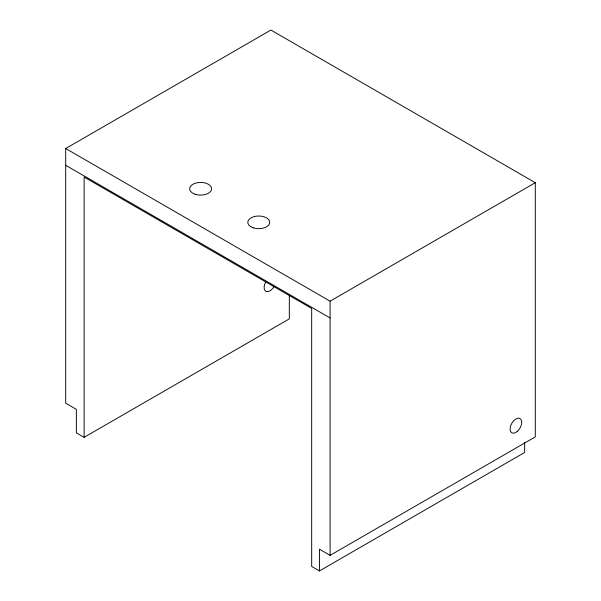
<?xml version="1.0" encoding="UTF-8"?>
<svg xmlns="http://www.w3.org/2000/svg" width="601" height="601" viewBox="0 0 601 601"><rect width="100%" height="100%" fill="white"/><g stroke="black" fill="none" stroke-linecap="round" stroke-linejoin="round"><path stroke-width="0.9" d="M65.704 148.522L270.908 30.05L535.296 182.696L535.296 436.889L330.092 555.362L319.431 549.201L319.431 570.95L311.679 566.473L311.679 308.441L84.117 177.062L84.117 437.333L76.365 432.855L76.365 409.356L65.704 403.196L65.704 148.522L330.092 301.169L535.296 182.696M84.117 437.333L289.321 318.861L289.321 294.52M319.431 570.95L524.635 452.478L524.635 442.509M65.704 165.313L330.092 317.952M330.092 301.169L330.092 555.362M274.033 286.564A8.226 4.748 -60 0 1 265.995 291.372A8.226 4.748 -60 0 1 265.499 282.387M517.416 431.308A8.226 4.748 -60 0 0 520.023 418.574A8.226 4.748 -60 0 0 510.294 427.198A8.226 4.748 -60 0 0 517.416 431.308M195.137 194.251A10.968 6.333 0 0 0 211.59 188.767A10.968 6.333 0 0 0 195.137 183.282A10.968 6.333 0 0 0 195.137 194.251M253.291 227.824A10.968 6.333 0 0 0 269.744 222.34A10.968 6.333 0 0 0 253.291 216.856A10.968 6.333 0 0 0 253.291 227.824"/></g></svg>
